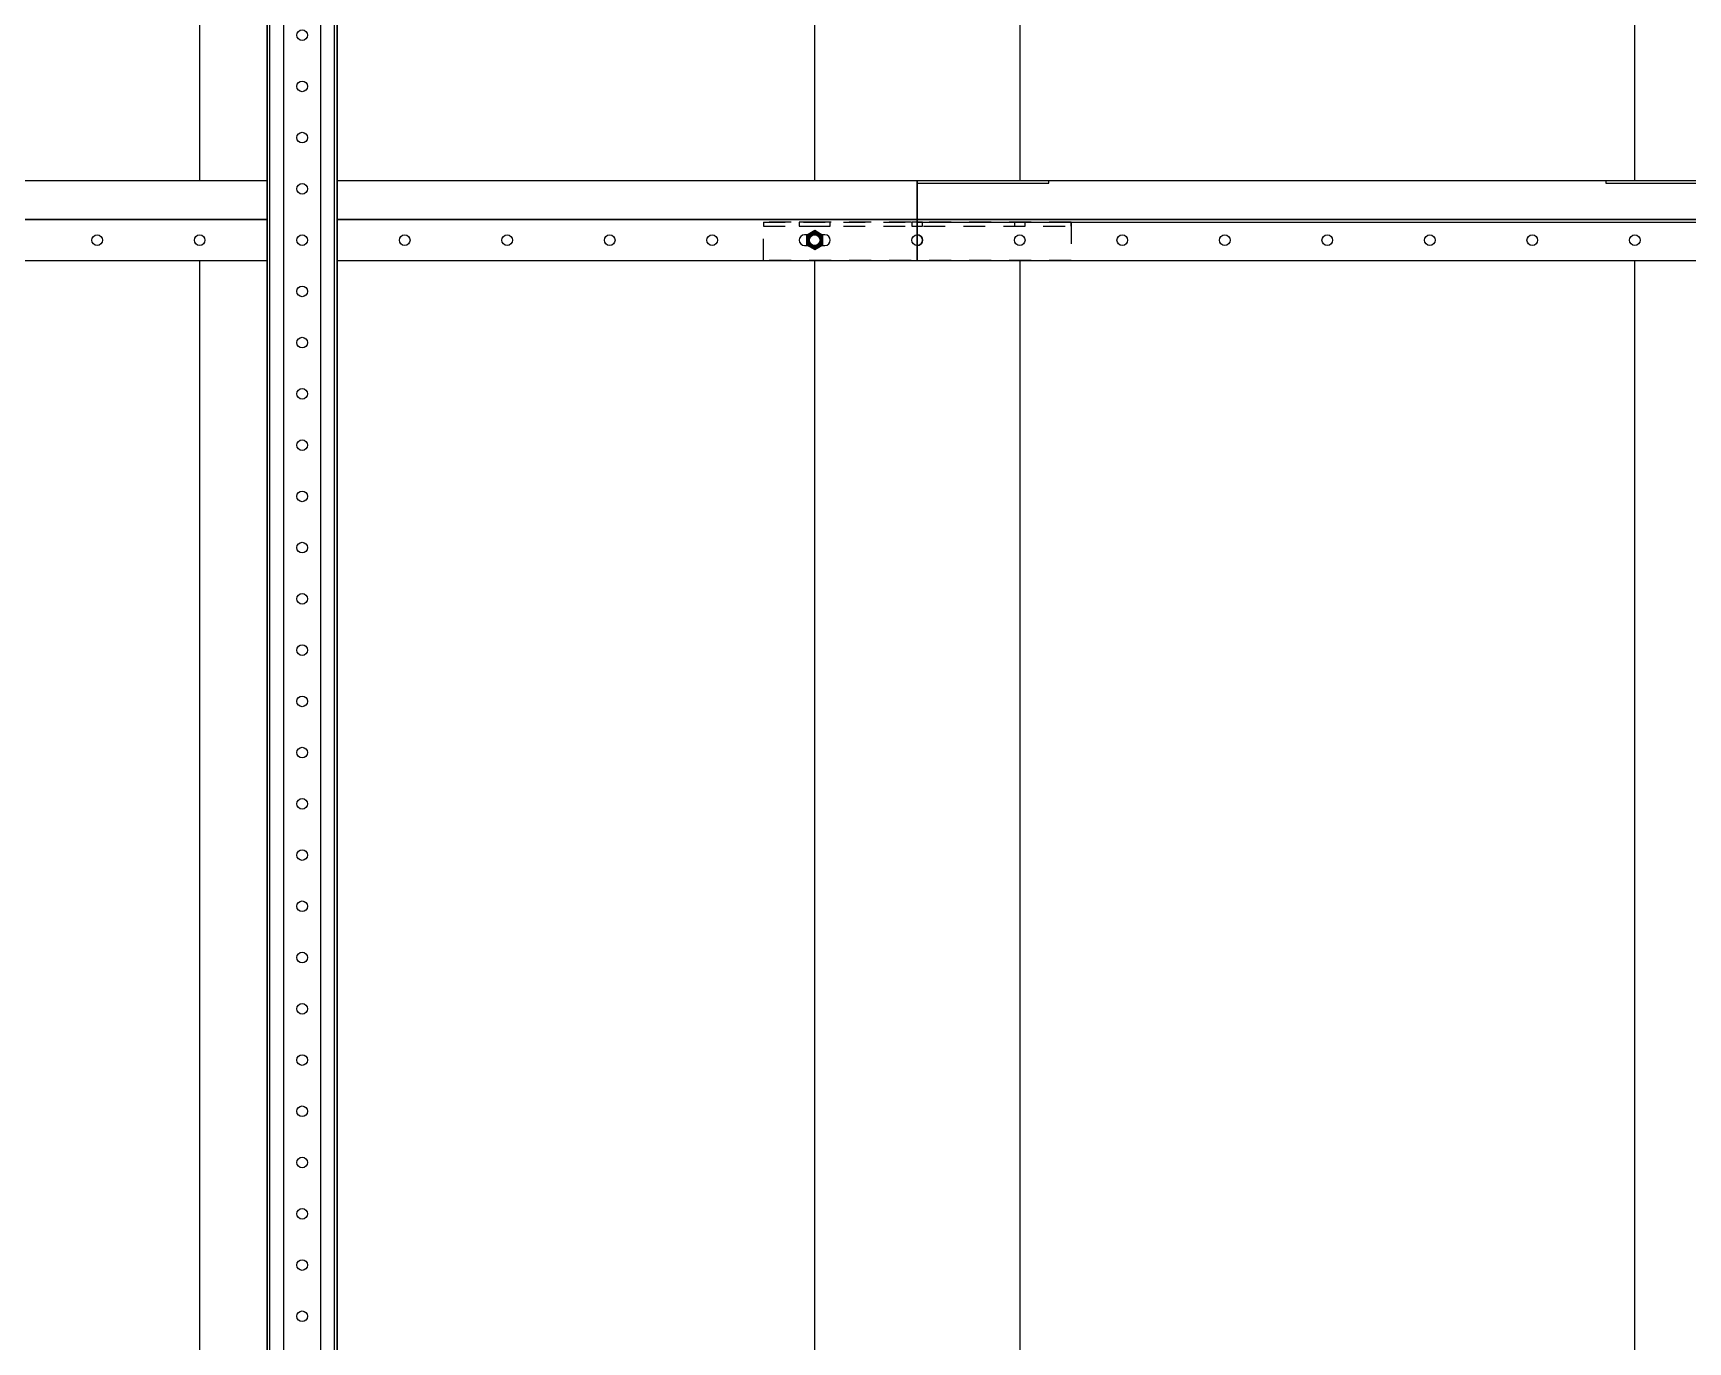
# Model space of a CAD drawing. Header units: millimetres. Extents: x -962357 to -591296, y -223672 to 59420.
# Drawn here: x -791011 to -790204, y -173981 to -173343 of the extents above; entities that cross this region are included whole.
import ezdxf

# ---------------------------------------------------------------- set-up
doc = ezdxf.new("R2010")
doc.units = ezdxf.units.MM
doc.linetypes.add('TA_HL_003.00000', pattern=[19.5, 10.65, -8.85])
for name, color, linetype in [('000 - H A T C H', 8, 'Continuous'), ('000 - WIPEOUT', 250, 'Continuous'), ('001 - ASCESSORIES', 251, 'Continuous'), ('A11_ALU.SOLID SHEET', 2, 'Continuous')]:
    doc.layers.add(name, color=color, linetype=linetype)
pattern_1 = [(110, (-0.5, 0), (-0.93969, -0.34202), []), (110, (-0.2012, 0.6409), (-0.93969, -0.34202), [1.25, -0.25, 0, -0.25])]

# ---------------------------------------------------------------- blocks, each defined once
blk = doc.blocks.new('*U4870')
at = {"color": 3}
for points in [[(-875, 150), (875, 150), (875, -150), (-875, -150)], [(-875, -250), (875, -250), (875, -550), (-875, -550)]]:
    blk.add_wipeout(points, dxfattribs=at).dxf.layer = '000 - WIPEOUT'
at = {"layer": 'A11_ALU.SOLID SHEET', "color": 0, "linetype": 'ByBlock'}
for points in [[(-875, -150), (875, -150), (875, 150), (-875, 150)], [(-875, -550), (875, -550), (875, -250), (-875, -250)]]:
    blk.add_lwpolyline(points, close=True, dxfattribs=at)
blk = doc.blocks.new('*U4682')
at = {"color": 1}
for p, q in [((-3.46, 3.5), (3.46, 3.5)), ((-3.46, 0), (3.46, 0))]:
    blk.add_line(p, q, dxfattribs=at)
at = {"color": 0}
for points in [[(-2.31, 3.21, 0.249855), (-4.62, 3.21), (-4.62, 0.29, 0.249855), (-2.31, 0.29)], [(2.31, 3.21, 0.062432), (0, 3.5, 0.062432), (-2.31, 3.21), (-2.31, 0.29, 0.061701), (0, 0, 0.061701), (2.31, 0.29)], [(4.62, 3.21, 0.249855), (2.31, 3.21), (2.31, 0.29, 0.249855), (4.62, 0.29)]]:
    blk.add_lwpolyline(points, format="xyb", close=True, dxfattribs=at)
blk = doc.blocks.new('*U4688')
at = {"layer": '000 - H A T C H'}
h = blk.add_hatch(dxfattribs=at)
h.set_pattern_fill('ANSI35', color=8, scale=4, angle=65)
h.set_pattern_definition(pattern_1)
h.paths.add_polyline_path([(0, -2.5), (14.5, -2.5), (14.5, 2.5), (0, 2.5)])
at = {"color": 8}
blk.add_line((14.5, -2.5), (14.5, 2.5), dxfattribs=at)
at = {"color": 1}
blk.add_lwpolyline([(14.5, 2.5), (0, 2.5), (0, -2.5), (14.5, -2.5), (15, -2), (15, 2)], close=True, dxfattribs=at)
blk = doc.blocks.new('*U4699')
at = {"layer": '000 - H A T C H'}
h = blk.add_hatch(color=250, dxfattribs=at)
h.dxf.hatch_style = 1
edge = h.paths.add_edge_path()
edge.add_line((-0.29, -4.62), (-3.21, -4.62))
edge.add_arc((-1.05, -3.46), 2.45, 180, 208.05689, ccw=False)
edge.add_line((-3.5, -3.46), (-3.5, -0.01))
edge.add_arc((5.86, 0), 9.36, 179.97608, 180.02392, ccw=False)
edge.add_line((-3.5, 0), (-3.5, 0))
edge.add_arc((5.86, 0), 9.36, 179.97608, 180.02392, ccw=False)
edge.add_line((-3.5, 0.01), (-3.5, 3.46))
edge.add_arc((-1.05, 3.46), 2.45, 151.94311, 180, ccw=False)
edge.add_line((-3.21, 4.62), (-0.29, 4.62))
edge.add_arc((-2.45, 3.46), 2.45, 360, 388.05689, ccw=False)
edge.add_line((0, 3.46), (0, -3.46))
edge.add_arc((-2.45, -3.46), 2.45, 331.94311, 360, ccw=False)
blk.add_blockref('*U4688', (0, 0))
at = {"layer": '001 - ASCESSORIES', "rotation": 90}
blk.add_blockref('*U4682', (0, 0), dxfattribs=at)
blk = doc.blocks.new('*U4663')
at = {"layer": '001 - ASCESSORIES', "color": 0}
blk.add_lwpolyline([(4.62, 0), (2.31, 4), (-2.31, 4), (-4.62, 0), (-2.31, -4), (2.31, -4)], close=True, dxfattribs=at)
at = {"layer": '001 - ASCESSORIES', "color": 8}
blk.add_circle((0, 0), 3.85, dxfattribs=at)
at = {"layer": '001 - ASCESSORIES', "color": 0}
blk.add_circle((0, 0), 2.6, dxfattribs=at)
blk = doc.blocks.new('*U4664')
at = {"layer": '000 - H A T C H'}
h = blk.add_hatch(color=250, dxfattribs=at)
h.dxf.hatch_style = 1
h.paths.add_polyline_path([(4, -2.31), (4, 2.31), (0, 4.62), (-4, 2.31), (-4, -2.31), (0, -4.62)])
h.paths.add_polyline_path([(0, -2.6, -1), (0, 2.6, -1)], flags=16)
at = {"layer": '001 - ASCESSORIES', "color": 0, "rotation": 270}
blk.add_blockref('*U4663', (0, 0), dxfattribs=at)
blk = doc.blocks.new('000 - ASSCESSORIES_FAMELINE_GALV.BRACKET_FITTING_Z-PROFILE_HR-02B_TOP_VIEW')
blk.add_wipeout([(-1200, 39), (1200, 39), (1200, 0), (-1200, 0)]).dxf.layer = '000 - WIPEOUT'
at = {"layer": '001 - ASCESSORIES', "linetype": 'ByBlock'}
blk.add_line((1200, 20.2), (-1200, 20.2), dxfattribs=at)
at = {"layer": '001 - ASCESSORIES'}
blk.add_line((1200, 19), (-1200, 19), dxfattribs=at)
at = {"layer": '001 - ASCESSORIES', "color": 0}
blk.add_lwpolyline([(-1200, 39), (-1200, 19), (1200, 19), (1200, 39)], close=True, dxfattribs=at)
at = {"layer": '001 - ASCESSORIES'}
blk.add_lwpolyline([(-1200, 19), (-1200, 0), (1200, 0), (1200, 19)], close=True, dxfattribs=at)
at = {"layer": '001 - ASCESSORIES', "color": 2}
for points in [[(735.88, 1.2), (735.88, 0), (864.12, 0), (864.12, 1.2)], [(1135.88, 1.2), (1135.88, 0), (1200, 0), (1200, 1.2)]]:
    blk.add_lwpolyline(points, close=True, dxfattribs=at)
at = {"layer": '001 - ASCESSORIES'}
for centre in [(850, 29), (900, 29), (950, 29), (1000, 29), (1050, 29), (1100, 29), (1150, 29)]:
    blk.add_circle(centre, 2.6, dxfattribs=at)
blk.add_arc((1200, 29), 2.6, 90, 270, dxfattribs=at)
blk = doc.blocks.new('000 - ASSCESSORIES_FAMELINE_GALV._SPICE-FOR_HR-02B_TOP_VIEW')
at = {"layer": '001 - ASCESSORIES', "linetype": 'ByBlock'}
blk.add_lwpolyline([(-75, 6.8), (75, 6.8), (75, 8.8), (-75, 8.8)], close=True, dxfattribs=at)
at = {"layer": '001 - ASCESSORIES', "color": 0, "linetype": 'ByBlock'}
blk.add_lwpolyline([(-75, 8.8), (75, 8.8), (75, -10), (-75, -10)], close=True, dxfattribs=at)
at = {"layer": '001 - ASCESSORIES', "color": 1}
for points in [[(-57.6, 6.8), (-42.4, 6.8), (-42.4, 8.8), (-57.6, 8.8)], [(-2.6, 6.8), (2.6, 6.8), (2.6, 8.8), (-2.6, 8.8)], [(47.4, 6.8), (52.6, 6.8), (52.6, 8.8), (47.4, 8.8)]]:
    blk.add_lwpolyline(points, close=True, dxfattribs=at)
blk.add_lwpolyline([(-55, -2.6), (-45, -2.6, 1), (-45, 2.6), (-55, 2.6, 1)], format="xyb", close=True, dxfattribs=at)
at = {"layer": '001 - ASCESSORIES'}
for centre in [(0, 0), (50, 0)]:
    blk.add_circle(centre, 2.6, dxfattribs=at)
blk = doc.blocks.new('*U4659')
at = {"layer": '001 - ASCESSORIES', "color": 0, "linetype": 'ByBlock'}
blk.add_blockref('000 - ASSCESSORIES_FAMELINE_GALV._SPICE-FOR_HR-02B_TOP_VIEW', (0, 0), dxfattribs=at)
blk = doc.blocks.new('*U4897')
for p in [(2350, -10), (2450, -10)]:
    blk.add_blockref('*U4699', p)
at = {"layer": '001 - ASCESSORIES'}
blk.add_blockref('*U4664', (2350, -10), dxfattribs=at)
at = {"linetype": 'ByBlock'}
blk.add_wipeout([(2400, -39), (3536, -39), (3536, 0), (2400, 0)], dxfattribs=at).dxf.layer = '000 - WIPEOUT'
at = {"layer": '001 - ASCESSORIES', "color": 1, "linetype": 'ByBlock'}
blk.add_lwpolyline([(3536, 0), (2400, 0), (2400, -20), (3536, -20)], close=True, dxfattribs=at)
at = {"layer": '001 - ASCESSORIES', "linetype": 'ByBlock'}
blk.add_lwpolyline([(3536, -20), (2400, -20), (2400, -39), (3536, -39)], close=True, dxfattribs=at)
for centre in [(2400, -10), (2450, -10), (2500, -10), (2550, -10), (2600, -10), (2650, -10), (2700, -10), (2750, -10), (2800, -10)]:
    blk.add_circle(centre, 2.6, dxfattribs=at)
at = {"layer": '001 - ASCESSORIES'}
blk.add_blockref('*U4664', (2450, -10), dxfattribs=at)
at = {"layer": '001 - ASCESSORIES', "color": 0, "linetype": 'ByBlock'}
blk.add_blockref('000 - ASSCESSORIES_FAMELINE_GALV.BRACKET_FITTING_Z-PROFILE_HR-02B_TOP_VIEW', (1200, -39), dxfattribs=at)
at = {"layer": '001 - ASCESSORIES', "linetype": 'TA_HL_003.00000', "rotation": 180}
blk.add_blockref('*U4659', (2400, -10), dxfattribs=at)
blk = doc.blocks.new('000 - ASSCESSORIES_FAMELINE_GALV.BRACKET_FITTING_U-PROFILE_CC-01_TOP_VIEW')
at = {"color": 6}
blk.add_wipeout([(1500, -17), (-1500, -17), (-1500, 17), (1500, 17)], dxfattribs=at).dxf.layer = '000 - WIPEOUT'
at = {"layer": '001 - ASCESSORIES', "color": 0, "linetype": 'ByBlock'}
for p, q in [((1500, 15.8), (-1500, 15.8)), ((1500, -15.8), (-1500, -15.8))]:
    blk.add_line(p, q, dxfattribs=at)
at = {"layer": '001 - ASCESSORIES', "color": 1}
blk.add_lwpolyline([(1500, 17), (1500, -17), (-1500, -17), (-1500, 17)], close=True, dxfattribs=at)
at = {"layer": '001 - ASCESSORIES', "color": 0, "linetype": 'ByBlock'}
for points in [[(-1500, 17), (-1500, 9), (1500, 9), (1500, 17)], [(-1500, -9), (-1500, -17), (1500, -17), (1500, -9)]]:
    blk.add_lwpolyline(points, close=True, dxfattribs=at)
at = {"layer": '001 - ASCESSORIES', "color": 1, "linetype": 'Continuous'}
for centre in [(250, 0), (275, 0), (300, 0), (325, 0), (350, 0), (375, 0), (400, 0), (425, 0), (450, 0), (475, 0), (500, 0), (525, 0), (550, 0), (575, 0), (600, 0), (625, 0), (650, 0), (675, 0), (700, 0), (725, 0), (750, 0), (775, 0), (800, 0), (825, 0), (850, 0), (875, 0)]:
    blk.add_circle(centre, 2.6, dxfattribs=at)
blk = doc.blocks.new('*U4907')
at = {"layer": '001 - ASCESSORIES', "color": 0, "linetype": 'ByBlock'}
blk.add_blockref('000 - ASSCESSORIES_FAMELINE_GALV.BRACKET_FITTING_U-PROFILE_CC-01_TOP_VIEW', (0, 0), dxfattribs=at)
blk = doc.blocks.new('*U4956')
at = {"layer": 'A11_ALU.SOLID SHEET', "color": 0, "linetype": 'ByBlock', "rotation": 90}
blk.add_blockref('*U4870', (-46100, 2430.5), dxfattribs=at)
at = {"layer": '001 - ASCESSORIES', "linetype": 'ByBlock', "rotation": 180}
blk.add_blockref('*U4897', (-43500, 2320.5), dxfattribs=at)
at = {"layer": '001 - ASCESSORIES', "linetype": 'ByBlock', "rotation": 270}
blk.add_blockref('*U4907', (-46200, 2680.5), dxfattribs=at)
blk = doc.blocks.new('*U703')
at = {"color": 3}
for points in [[(-875, 150), (875, 150), (875, -150), (-875, -150)], [(-875, -250), (875, -250), (875, -550), (-875, -550)]]:
    blk.add_wipeout(points, dxfattribs=at).dxf.layer = '000 - WIPEOUT'
at = {"layer": 'A11_ALU.SOLID SHEET', "color": 0, "linetype": 'ByBlock'}
for points in [[(-875, -150), (875, -150), (875, 150), (-875, 150)], [(-875, -550), (875, -550), (875, -250), (-875, -250)]]:
    blk.add_lwpolyline(points, close=True, dxfattribs=at)
blk = doc.blocks.new('*U351')
at = {"color": 1}
for p, q in [((-3.46, 3.5), (3.46, 3.5)), ((-3.46, 0), (3.46, 0))]:
    blk.add_line(p, q, dxfattribs=at)
at = {"color": 0}
for points in [[(-2.31, 3.21, 0.249855), (-4.62, 3.21), (-4.62, 0.29, 0.249855), (-2.31, 0.29)], [(2.31, 3.21, 0.062432), (0, 3.5, 0.062432), (-2.31, 3.21), (-2.31, 0.29, 0.061701), (0, 0, 0.061701), (2.31, 0.29)], [(4.62, 3.21, 0.249855), (2.31, 3.21), (2.31, 0.29, 0.249855), (4.62, 0.29)]]:
    blk.add_lwpolyline(points, format="xyb", close=True, dxfattribs=at)
blk = doc.blocks.new('*U357')
at = {"layer": '000 - H A T C H'}
h = blk.add_hatch(dxfattribs=at)
h.set_pattern_fill('ANSI35', color=8, scale=4, angle=65)
h.set_pattern_definition(pattern_1)
h.paths.add_polyline_path([(0, -2.5), (14.5, -2.5), (14.5, 2.5), (0, 2.5)])
at = {"color": 8}
blk.add_line((14.5, -2.5), (14.5, 2.5), dxfattribs=at)
at = {"color": 1}
blk.add_lwpolyline([(14.5, 2.5), (0, 2.5), (0, -2.5), (14.5, -2.5), (15, -2), (15, 2)], close=True, dxfattribs=at)
blk = doc.blocks.new('*U666')
at = {"layer": '000 - H A T C H'}
h = blk.add_hatch(color=250, dxfattribs=at)
h.dxf.hatch_style = 1
edge = h.paths.add_edge_path()
edge.add_line((-0.29, -4.62), (-3.21, -4.62))
edge.add_arc((-1.05, -3.46), 2.45, 180, 208.05689, ccw=False)
edge.add_line((-3.5, -3.46), (-3.5, -0.01))
edge.add_arc((5.86, 0), 9.36, 179.97608, 180.02392, ccw=False)
edge.add_line((-3.5, 0), (-3.5, 0))
edge.add_arc((5.86, 0), 9.36, 179.97608, 180.02392, ccw=False)
edge.add_line((-3.5, 0.01), (-3.5, 3.46))
edge.add_arc((-1.05, 3.46), 2.45, 151.94311, 180, ccw=False)
edge.add_line((-3.21, 4.62), (-0.29, 4.62))
edge.add_arc((-2.45, 3.46), 2.45, 360, 388.05689, ccw=False)
edge.add_line((0, 3.46), (0, -3.46))
edge.add_arc((-2.45, -3.46), 2.45, 331.94311, 360, ccw=False)
blk.add_blockref('*U357', (0, 0))
at = {"layer": '001 - ASCESSORIES', "rotation": 90}
blk.add_blockref('*U351', (0, 0), dxfattribs=at)
blk = doc.blocks.new('*U350')
at = {"layer": '001 - ASCESSORIES', "color": 0}
blk.add_lwpolyline([(4.62, 0), (2.31, 4), (-2.31, 4), (-4.62, 0), (-2.31, -4), (2.31, -4)], close=True, dxfattribs=at)
at = {"layer": '001 - ASCESSORIES', "color": 8}
blk.add_circle((0, 0), 3.85, dxfattribs=at)
at = {"layer": '001 - ASCESSORIES', "color": 0}
blk.add_circle((0, 0), 2.6, dxfattribs=at)
blk = doc.blocks.new('*U671')
at = {"layer": '000 - H A T C H'}
h = blk.add_hatch(color=250, dxfattribs=at)
h.dxf.hatch_style = 1
h.paths.add_polyline_path([(4, -2.31), (4, 2.31), (0, 4.62), (-4, 2.31), (-4, -2.31), (0, -4.62)])
h.paths.add_polyline_path([(0, -2.6, -1), (0, 2.6, -1)], flags=16)
at = {"layer": '001 - ASCESSORIES', "color": 0, "rotation": 270}
blk.add_blockref('*U350', (0, 0), dxfattribs=at)
blk = doc.blocks.new('*U670')
at = {"layer": '001 - ASCESSORIES', "color": 0, "linetype": 'ByBlock'}
blk.add_blockref('000 - ASSCESSORIES_FAMELINE_GALV._SPICE-FOR_HR-02B_TOP_VIEW', (0, 0), dxfattribs=at)
blk = doc.blocks.new('*U501')
for p in [(2350, -10), (2450, -10)]:
    blk.add_blockref('*U666', p)
at = {"layer": '001 - ASCESSORIES'}
blk.add_blockref('*U671', (2350, -10), dxfattribs=at)
at = {"linetype": 'ByBlock'}
blk.add_wipeout([(2400, -39), (3536, -39), (3536, 0), (2400, 0)], dxfattribs=at).dxf.layer = '000 - WIPEOUT'
at = {"layer": '001 - ASCESSORIES', "color": 1, "linetype": 'ByBlock'}
blk.add_lwpolyline([(3536, 0), (2400, 0), (2400, -20), (3536, -20)], close=True, dxfattribs=at)
at = {"layer": '001 - ASCESSORIES', "linetype": 'ByBlock'}
blk.add_lwpolyline([(3536, -20), (2400, -20), (2400, -39), (3536, -39)], close=True, dxfattribs=at)
for centre in [(2400, -10), (2450, -10), (2500, -10), (2550, -10), (2600, -10), (2650, -10), (2700, -10), (2750, -10), (2800, -10)]:
    blk.add_circle(centre, 2.6, dxfattribs=at)
at = {"layer": '001 - ASCESSORIES'}
blk.add_blockref('*U671', (2450, -10), dxfattribs=at)
at = {"layer": '001 - ASCESSORIES', "color": 0, "linetype": 'ByBlock'}
blk.add_blockref('000 - ASSCESSORIES_FAMELINE_GALV.BRACKET_FITTING_Z-PROFILE_HR-02B_TOP_VIEW', (1200, -39), dxfattribs=at)
at = {"layer": '001 - ASCESSORIES', "linetype": 'TA_HL_003.00000', "rotation": 180}
blk.add_blockref('*U670', (2400, -10), dxfattribs=at)
blk = doc.blocks.new('*U521')
at = {"layer": '001 - ASCESSORIES', "color": 0, "linetype": 'ByBlock'}
blk.add_blockref('000 - ASSCESSORIES_FAMELINE_GALV.BRACKET_FITTING_U-PROFILE_CC-01_TOP_VIEW', (0, 0), dxfattribs=at)

msp = doc.modelspace()

# ---------------------------------------------------------------- block references
msp.add_blockref('*U4956', (-744680, -175774.39))

# ---------------------------------------------------------------- next in the draw order: block references
at = {"layer": 'A11_ALU.SOLID SHEET', "color": 0, "linetype": 'ByBlock', "rotation": 90}
msp.add_blockref('*U703', (-790780, -173343.89), dxfattribs=at)

# ---------------------------------------------------------------- next in the draw order: block references
at = {"layer": '001 - ASCESSORIES', "linetype": 'ByBlock', "rotation": 180}
msp.add_blockref('*U501', (-788180, -173453.89), dxfattribs=at)

# ---------------------------------------------------------------- next in the draw order: block references
at = {"layer": '001 - ASCESSORIES', "linetype": 'ByBlock', "rotation": 270}
msp.add_blockref('*U521', (-790880, -173093.89), dxfattribs=at)

doc.saveas('drawing.dxf')
